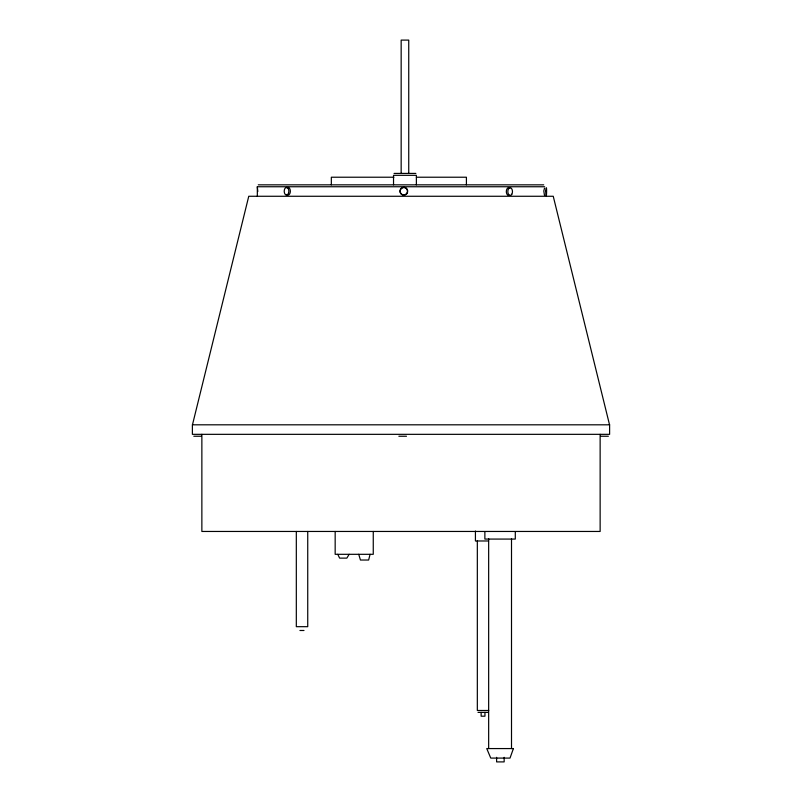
<?xml version="1.0" encoding="UTF-8"?>
<svg xmlns="http://www.w3.org/2000/svg" width="802" height="802" viewBox="0 0 802 802"><rect width="100%" height="100%" fill="white"/><g stroke="black" fill="none" stroke-linecap="round" stroke-linejoin="round"><path stroke-width="1.2" d="M192.46 424.809L248.76 196.269L553.24 196.269L609.54 424.809M370.083 554.312L368.639 560.027L360.439 560.027L358.735 554.312M544.458 195.247L543.796 191.016L544.498 188.209M349.131 554.312L346.865 558.122L339.607 558.122L337.792 554.312M394.043 173.412L415.867 173.412M393.872 177.222L331.336 177.222L331.336 184.841M416.388 177.222L466.413 177.222L466.413 184.841M258.284 184.841L543.716 184.841M257.332 196.269L257.332 186.746L544.668 186.746M193.813 436.238L201.432 436.238M398.865 436.238L406.484 436.238M600.768 436.238L608.377 436.238M488.558 540.979L475.426 540.979L475.426 531.044M299.928 630.492L303.998 630.492M488.759 710.482L477.33 710.482L477.33 540.979M478.022 712.387L488.067 712.387M257.332 186.746L257.813 191.508M600.137 434.333L600.137 531.455L201.863 531.455L201.863 434.333M515.295 531.626L515.295 539.074L484.869 539.074L484.869 531.626M511.506 538.764L511.506 748.567M504.157 757.329L504.157 761.9L496.608 761.9L496.608 757.329M488.659 538.764L488.659 748.567M484.949 712.387L484.949 716.196L481.14 716.196L481.14 712.387M416.378 184.841L416.378 175.317L393.531 175.317L393.531 184.841M408.739 173.412L408.739 40.1L401.16 40.1L401.16 173.412M373.261 531.455L373.261 554.312L335.166 554.312L335.166 531.455M307.737 531.455L307.737 626.683L296.319 626.683L296.319 531.455M286.966 187.868A3.809 2.316 -90 0 1 290.364 191.377A3.809 2.316 -90 0 1 286.815 194.465M509.3 195.237A3.809 2.316 -90 0 1 506.333 191.197A3.809 2.316 -90 0 1 509.751 188.239M545.691 191.016C546.603 206.385 547.195 178.595 545.691 191.016M513.41 748.567L510.012 758.091L490.754 758.091L486.754 748.567L513.41 748.567M609.61 424.809L192.39 424.809L192.39 434.333L609.61 434.333L609.61 424.809M406.534 193.723A3.809 3.779 -90 0 0 404.419 187.488A3.809 3.779 -90 0 0 400.118 192.46A3.809 3.779 -90 0 0 406.534 193.723M406.784 193.723A3.809 3.779 -90 0 0 404.669 187.488A3.809 3.779 -90 0 0 400.368 192.46A3.809 3.779 -90 0 0 406.784 193.723M288.499 193.262A3.809 2.316 -90 0 0 286.625 187.437A3.809 2.316 -90 0 0 284.479 193.021A3.809 2.316 -90 0 0 288.499 193.262M511.836 194.214A3.809 2.316 -90 0 0 510.694 187.889A3.809 2.316 -90 0 0 507.927 192.67A3.809 2.316 -90 0 0 511.836 194.214"/></g></svg>
